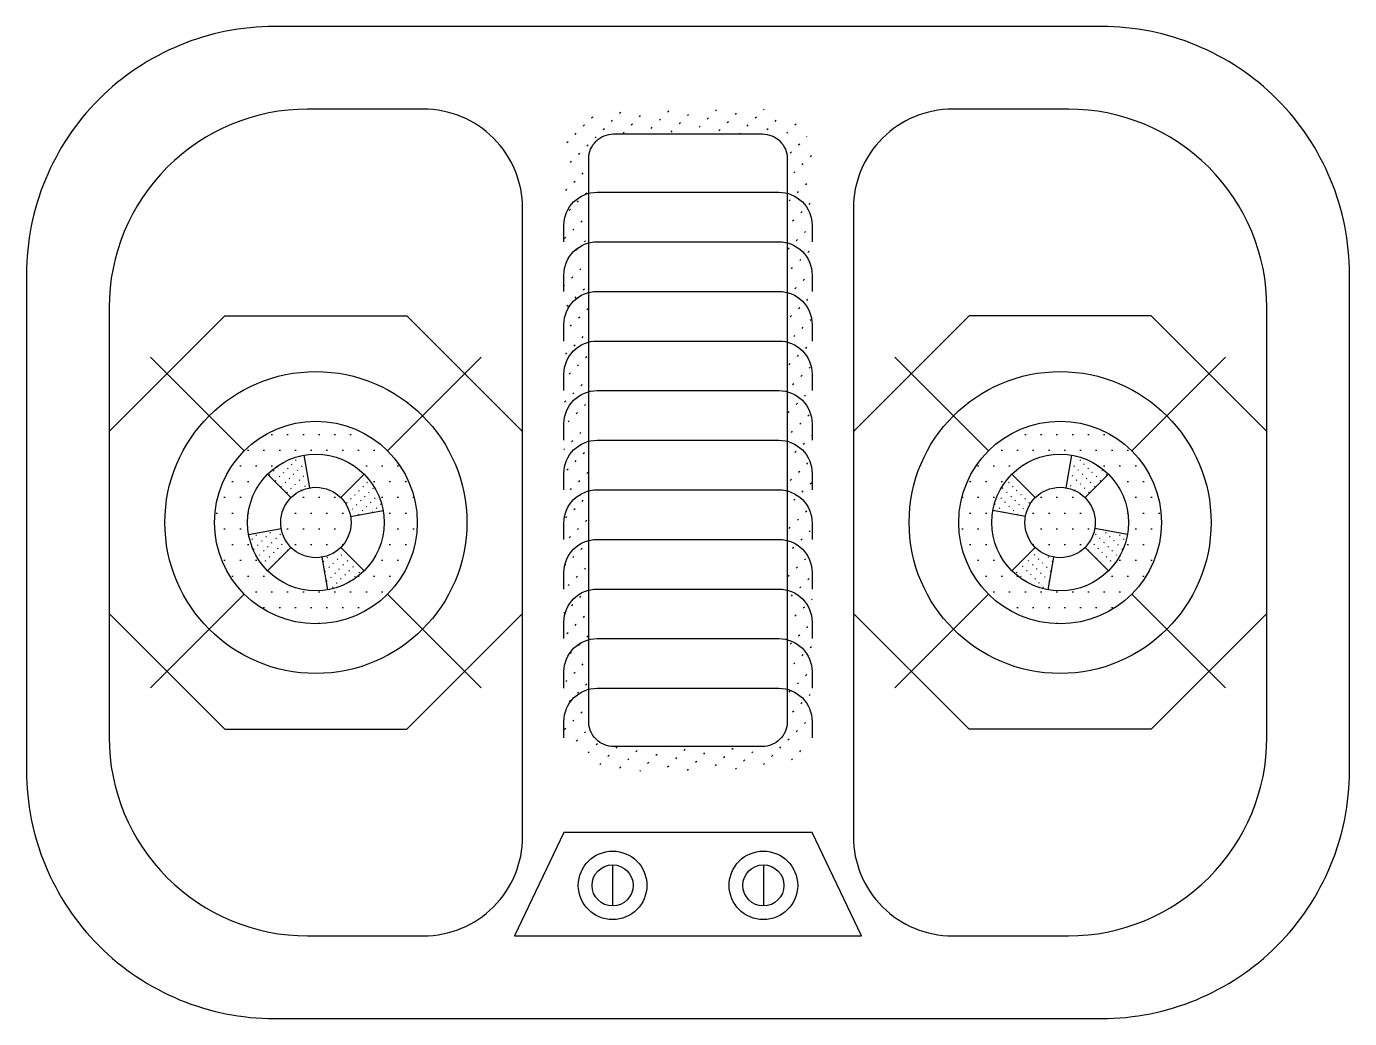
# Model space of a CAD drawing. Extents: x 406 to 1206, y 947 to 1547.
import ezdxf

# ---------------------------------------------------------------- set-up
doc = ezdxf.new("R2010")
doc.units = 0
doc.header["$MEASUREMENT"] = 0
doc.layers.add('2D', color=7, linetype='CONTINUOUS')
pattern_1 = [(0, (47398.592, -9501.521), (4.7625, 9.525), [0, -9.525])]
pattern_2 = [(45, (47398.592, -9501.521), (-3.5355339, 3.5355339), [0.5, -3])]
pattern_3 = [(180, (-45786.036, -9501.521), (-4.7625, 9.525), [0, -9.525])]
pattern_4 = [(135, (-45786.0363, -9501.521), (3.5355339, 3.5355339), [0.5, -3])]

msp = doc.modelspace()

# ---------------------------------------------------------------- hatches: boundary and pattern name
at = {"layer": '2D'}
h = msp.add_hatch(dxfattribs=at)
h.set_pattern_fill('ACAD_ISO07W100', color=2, scale=2, angle=45, style=0)
h.set_pattern_definition([(45, (47398.592, -9501.521), (-7.0710678, 7.0710678), [1, -6])])
edge = h.paths.add_edge_path(flags=16)
edge.add_line((761.28, 1481.51), (851.28, 1481.51))
edge.add_arc((851.28, 1466.51), 15, 0, 90, ccw=False)
edge.add_line((866.28, 1466.51), (866.28, 1126.04))
edge.add_arc((851.28, 1126.04), 15, -90, 0, ccw=False)
edge.add_line((851.28, 1111.04), (761.28, 1111.04))
edge.add_arc((761.28, 1126.04), 15, 180, 270, ccw=False)
edge.add_line((746.28, 1126.04), (746.28, 1466.51))
edge.add_arc((761.28, 1466.51), 15, 90, 180, ccw=False)
edge = h.paths.add_edge_path()
edge.add_line((761.28, 1496.51), (851.28, 1496.51))
edge.add_arc((851.28, 1466.51), 30, 0, 90, ccw=False)
edge.add_line((881.28, 1466.51), (881.28, 1126.04))
edge.add_arc((851.28, 1126.04), 30, -90, 0, ccw=False)
edge.add_line((851.28, 1096.04), (761.28, 1096.04))
edge.add_arc((761.28, 1126.04), 30, 180, 270, ccw=False)
edge.add_line((731.28, 1126.04), (731.28, 1466.51))
edge.add_arc((761.28, 1466.51), 30, 90, 180, ccw=False)
h = msp.add_hatch(dxfattribs=at)
h.set_pattern_fill('DOTS', color=2, scale=6, style=0)
h.set_pattern_definition(pattern_1)
edge = h.paths.add_edge_path()
edge.add_arc((581.28, 1246.51), 61.29, 0, 360)
edge = h.paths.add_edge_path(flags=16)
edge.add_arc((581.28, 1246.51), 41.29, 0, 360)
h = msp.add_hatch(dxfattribs=at)
h.set_pattern_fill('DOTS', color=2, scale=6, style=0)
h.set_pattern_definition(pattern_3)
edge = h.paths.add_edge_path()
edge.add_arc((1031.28, 1246.51), 61.29, 0, 360)
edge = h.paths.add_edge_path(flags=16)
edge.add_arc((1031.28, 1246.51), 41.29, 0, 360)
h = msp.add_hatch(dxfattribs=at)
h.set_pattern_fill('ACAD_ISO07W100', color=2, angle=45, style=0)
h.set_pattern_definition(pattern_2)
h.paths.add_polyline_path([(574.11, 1287.18, 0.153915), (552.08, 1275.71), (566.22, 1261.57, -0.153915), (577.58, 1267.48)])
h = msp.add_hatch(dxfattribs=at)
h.set_pattern_fill('ACAD_ISO07W100', color=2, angle=45, style=0)
h.set_pattern_definition(pattern_4)
h.paths.add_polyline_path([(1034.98, 1267.48, -0.153915), (1046.33, 1261.57), (1060.48, 1275.71, 0.153915), (1038.45, 1287.18)])
h = msp.add_hatch(dxfattribs=at)
h.set_pattern_fill('ACAD_ISO07W100', color=2, angle=45, style=0)
h.set_pattern_definition(pattern_2)
h.paths.add_polyline_path([(621.94, 1253.68, 0.153915), (610.48, 1275.71), (596.33, 1261.57, -0.153915), (602.25, 1250.21)])
h = msp.add_hatch(dxfattribs=at)
h.set_pattern_fill('ACAD_ISO07W100', color=2, angle=45, style=0)
h.set_pattern_definition(pattern_4)
h.paths.add_polyline_path([(1010.31, 1250.21, -0.153915), (1016.22, 1261.57), (1002.08, 1275.71, 0.153915), (990.61, 1253.68)])
h = msp.add_hatch(dxfattribs=at)
h.set_pattern_fill('DOTS', color=2, scale=6, style=0)
h.set_pattern_definition(pattern_1)
h.paths.add_polyline_path([(602.57, 1246.51, 1), (559.99, 1246.51, 1)])
h = msp.add_hatch(dxfattribs=at)
h.set_pattern_fill('DOTS', color=2, scale=6, style=0)
h.set_pattern_definition(pattern_3)
h.paths.add_polyline_path([(1052.57, 1246.51, 1), (1009.99, 1246.51, 1)])
h = msp.add_hatch(dxfattribs=at)
h.set_pattern_fill('ACAD_ISO07W100', color=2, angle=45, style=0)
h.set_pattern_definition(pattern_2)
h.paths.add_polyline_path([(566.22, 1231.46, -0.153915), (560.31, 1242.82), (540.61, 1239.34, 0.153915), (552.08, 1217.32)])
h = msp.add_hatch(dxfattribs=at)
h.set_pattern_fill('ACAD_ISO07W100', color=2, angle=45, style=0)
h.set_pattern_definition(pattern_4)
h.paths.add_polyline_path([(1060.48, 1217.32, 0.153915), (1071.94, 1239.34), (1052.25, 1242.82, -0.153915), (1046.33, 1231.46)])
h = msp.add_hatch(dxfattribs=at)
h.set_pattern_fill('ACAD_ISO07W100', color=2, angle=45, style=0)
h.set_pattern_definition(pattern_2)
h.paths.add_polyline_path([(588.45, 1205.85, 0.153915), (610.48, 1217.32), (596.33, 1231.46, -0.153915), (584.98, 1225.55)])
h = msp.add_hatch(dxfattribs=at)
h.set_pattern_fill('ACAD_ISO07W100', color=2, angle=45, style=0)
h.set_pattern_definition(pattern_4)
h.paths.add_polyline_path([(1027.58, 1225.55, -0.153915), (1016.22, 1231.46), (1002.08, 1217.32, 0.153915), (1024.11, 1205.85)])

# ---------------------------------------------------------------- linework, layer by layer
at = {"layer": '2D', "color": 2}
for points in [[(556.28, 946.51), (1056.28, 946.51, 0.414214), (1206.28, 1096.51), (1206.28, 1396.51, 0.414214), (1056.28, 1546.51), (556.28, 1546.51, 0.414214), (406.28, 1396.51), (406.28, 1096.51, 0.414214)], [(706.28, 1056.51), (706.28, 1436.51, 0.414214), (646.28, 1496.51), (576.28, 1496.51, 0.414214), (456.28, 1376.51), (456.28, 1116.51, 0.414214), (576.28, 996.51), (646.28, 996.51, 0.414214)], [(966.28, 996.51), (1036.28, 996.51, 0.414214), (1156.28, 1116.51), (1156.28, 1376.51, 0.414214), (1036.28, 1496.51), (966.28, 1496.51, 0.414214), (906.28, 1436.51), (906.28, 1056.51, 0.414214)], [(761.28, 1481.51), (851.28, 1481.51, -0.414214), (866.28, 1466.51), (866.28, 1126.04, -0.414214), (851.28, 1111.04), (761.28, 1111.04, -0.414214), (746.28, 1126.04), (746.28, 1466.51, -0.414214)]]:
    msp.add_lwpolyline(points, format="xyb", close=True, dxfattribs=at)
for points in [[(731.28, 1416.28), (731.28, 1426.28, -0.414214), (751.28, 1446.28), (861.28, 1446.28, -0.414214), (881.28, 1426.28), (881.28, 1416.28)], [(731.28, 1386.28), (731.28, 1396.28, -0.414214), (751.28, 1416.28), (861.28, 1416.28, -0.414214), (881.28, 1396.28), (881.28, 1386.28)], [(731.28, 1356.28), (731.28, 1366.28, -0.414214), (751.28, 1386.28), (861.28, 1386.28, -0.414214), (881.28, 1366.28), (881.28, 1356.28)], [(731.28, 1326.28), (731.28, 1336.28, -0.414214), (751.28, 1356.28), (861.28, 1356.28, -0.414214), (881.28, 1336.28), (881.28, 1326.28)], [(731.28, 1296.28), (731.28, 1306.28, -0.414214), (751.28, 1326.28), (861.28, 1326.28, -0.414214), (881.28, 1306.28), (881.28, 1296.28)], [(731.28, 1266.28), (731.28, 1276.28, -0.414214), (751.28, 1296.28), (861.28, 1296.28, -0.414214), (881.28, 1276.28), (881.28, 1266.28)], [(731.28, 1236.28), (731.28, 1246.28, -0.414214), (751.28, 1266.28), (861.28, 1266.28, -0.414214), (881.28, 1246.28), (881.28, 1236.28)], [(731.28, 1206.28), (731.28, 1216.28, -0.414214), (751.28, 1236.28), (861.28, 1236.28, -0.414214), (881.28, 1216.28), (881.28, 1206.28)], [(731.28, 1176.28), (731.28, 1186.28, -0.414214), (751.28, 1206.28), (861.28, 1206.28, -0.414214), (881.28, 1186.28), (881.28, 1176.28)], [(731.28, 1146.28), (731.28, 1156.28, -0.414214), (751.28, 1176.28), (861.28, 1176.28, -0.414214), (881.28, 1156.28), (881.28, 1146.28)], [(731.28, 1116.28), (731.28, 1126.28, -0.414214), (751.28, 1146.28), (861.28, 1146.28, -0.414214), (881.28, 1126.28), (881.28, 1116.28)]]:
    msp.add_lwpolyline(points, format="xyb", dxfattribs=at)
for points in [[(456.28, 1301.51), (526.28, 1371.51), (636.28, 1371.51), (706.28, 1301.51)], [(1156.28, 1301.51), (1086.28, 1371.51), (976.28, 1371.51), (906.28, 1301.51)], [(481.28, 1346.51), (537.94, 1289.85)], [(681.28, 1346.51), (624.62, 1289.85)], [(931.28, 1346.51), (987.94, 1289.85)], [(1131.28, 1346.51), (1074.62, 1289.85)], [(577.58, 1267.48), (574.11, 1287.18)], [(1034.98, 1267.48), (1038.45, 1287.18)], [(566.22, 1261.57), (552.08, 1275.71)], [(610.48, 1275.71), (596.33, 1261.57)], [(1002.08, 1275.71), (1016.22, 1261.57)], [(1046.33, 1261.57), (1060.48, 1275.71)], [(602.25, 1250.21), (621.94, 1253.68)], [(1010.31, 1250.21), (990.61, 1253.68)], [(540.61, 1239.34), (560.31, 1242.82)], [(1071.94, 1239.34), (1052.25, 1242.82)], [(566.22, 1231.46), (552.08, 1217.32)], [(588.45, 1205.85), (584.98, 1225.55)], [(610.48, 1217.32), (596.33, 1231.46)], [(1002.08, 1217.32), (1016.22, 1231.46)], [(1024.11, 1205.85), (1027.58, 1225.55)], [(1046.33, 1231.46), (1060.48, 1217.32)], [(537.94, 1203.17), (481.28, 1146.51)], [(624.62, 1203.17), (681.28, 1146.51)], [(987.94, 1203.17), (931.28, 1146.51)], [(1074.62, 1203.17), (1131.28, 1146.51)], [(456.28, 1191.51), (526.28, 1121.51), (636.28, 1121.51), (706.28, 1191.51)], [(1156.28, 1191.51), (1086.28, 1121.51), (976.28, 1121.51), (906.28, 1191.51)], [(760.68, 1039.48), (760.68, 1014.61)], [(851.88, 1039.48), (851.88, 1014.61)]]:
    msp.add_lwpolyline(points, dxfattribs=at)
msp.add_lwpolyline([(701.28, 996.51), (911.28, 996.51), (881.28, 1059.1), (731.28, 1059.1)], close=True, dxfattribs=at)
for centre, radius in [((581.28, 1246.51), 91.29), ((1031.28, 1246.51), 91.29), ((581.28, 1246.51), 61.29), ((1031.28, 1246.51), 61.29), ((581.28, 1246.51), 41.29), ((1031.28, 1246.51), 41.29), ((581.28, 1246.51), 21.29), ((1031.28, 1246.51), 21.29), ((760.68, 1027.04), 20.72), ((851.88, 1027.04), 20.72), ((760.68, 1027.04), 12.43), ((851.88, 1027.04), 12.43)]:
    msp.add_circle(centre, radius, dxfattribs=at)

doc.saveas('drawing.dxf')
